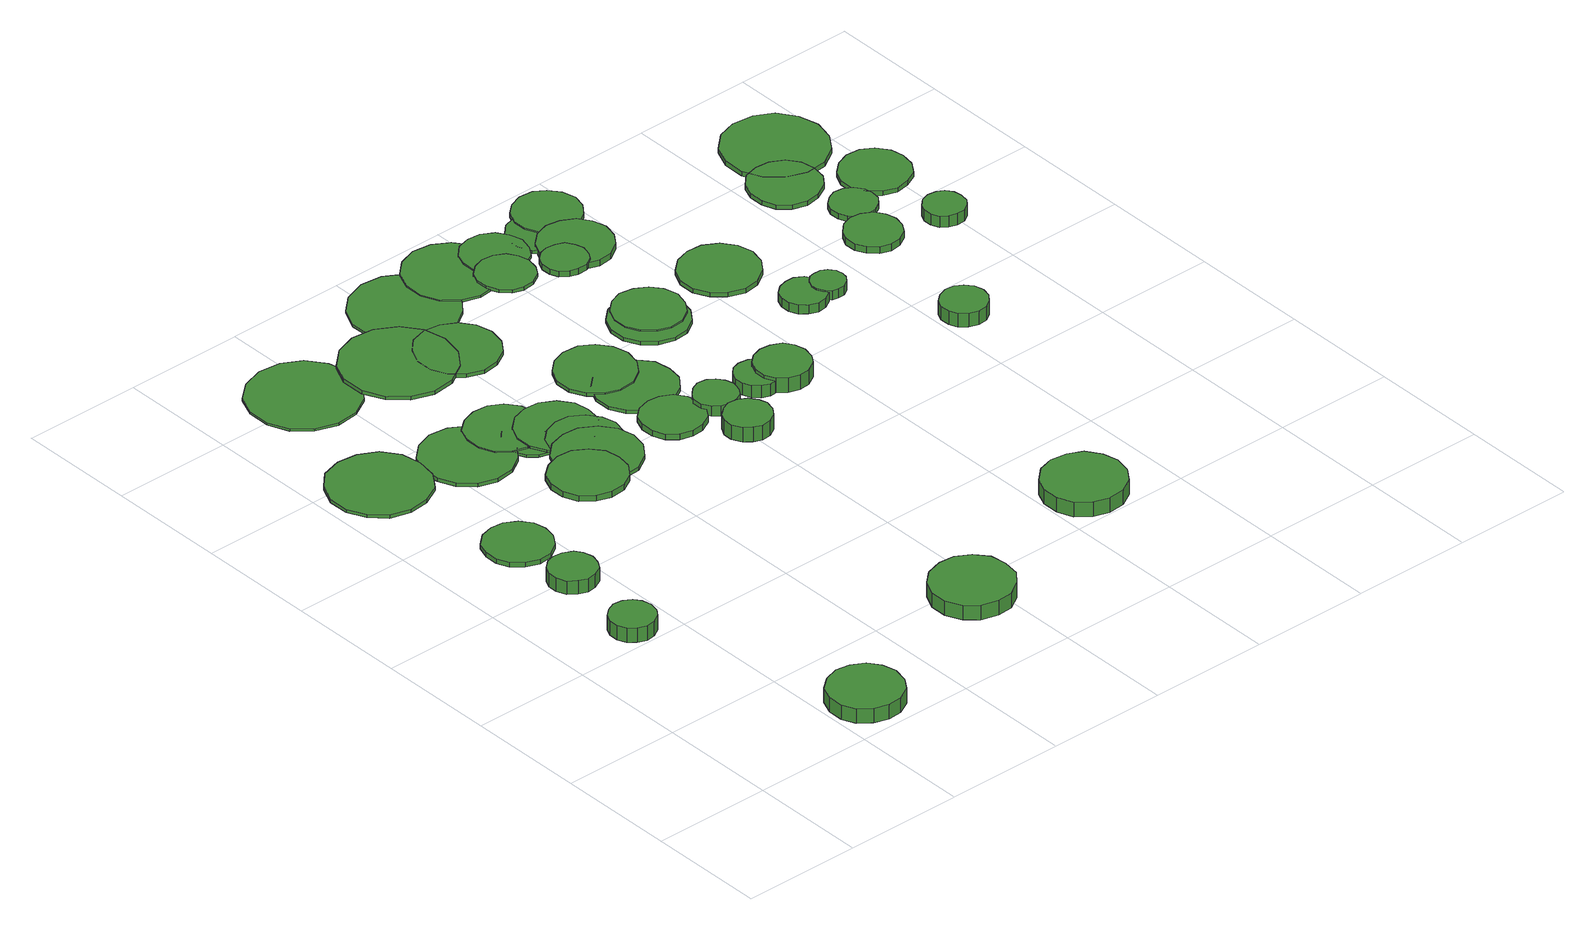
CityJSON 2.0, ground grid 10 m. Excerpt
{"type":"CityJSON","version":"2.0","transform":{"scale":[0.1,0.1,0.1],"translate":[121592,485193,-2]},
"CityObjects":{
"tree1":{"type":"SolitaryVegetationObject","attributes":{"function":"something"},"geometry":[{"type":"MultiSurface","lod":"1","boundaries":[[[0,1,2,3,4,5,6,7,8,9,10,11,12,13,14]],[[15,16,17,18,19,20,21,22,23,24,25,26,27,28,29]],[[0,29,28,1]],[[1,28,27,2]],[[2,27,26,3]],[[3,26,25,4]],[[4,25,24,5]],[[5,24,23,6]],[[6,23,22,7]],[[7,22,21,8]],[[8,21,20,9]],[[9,20,19,10]],[[10,19,18,11]],[[11,18,17,12]],[[12,17,16,13]],[[13,16,15,14]],[[14,15,29,0]]]}]},
"tree2":{"type":"SolitaryVegetationObject","attributes":{"function":"something"},"geometry":[{"type":"MultiSurface","lod":"1","boundaries":[[[30,31,32,33,34,35,36,37,38,39,40,41,42,43,44]],[[45,46,47,48,49,50,51,52,53,54,55,56,57,58,59]],[[30,59,58,31]],[[31,58,57,32]],[[32,57,56,33]],[[33,56,55,34]],[[34,55,54,35]],[[35,54,53,36]],[[36,53,52,37]],[[37,52,51,38]],[[38,51,50,39]],[[39,50,49,40]],[[40,49,48,41]],[[41,48,47,42]],[[42,47,46,43]],[[43,46,45,44]],[[44,45,59,30]]]}]},
"tree3":{"type":"SolitaryVegetationObject","attributes":{"function":"something"},"geometry":[{"type":"MultiSurface","lod":"1","boundaries":[[[60,61,62,63,64,65,66,67,68,69,70,71,72,73,74]],[[75,76,77,78,79,80,81,82,83,84,85,86,87,88,89]],[[60,89,88,61]],[[61,88,87,62]],[[62,87,86,63]],[[63,86,85,64]],[[64,85,84,65]],[[65,84,83,66]],[[66,83,82,67]],[[67,82,81,68]],[[68,81,80,69]],[[69,80,79,70]],[[70,79,78,71]],[[71,78,77,72]],[[72,77,76,73]],[[73,76,75,74]],[[74,75,89,60]]]}]},
"tree4":{"type":"SolitaryVegetationObject","attributes":{"function":"something"},"geometry":[{"type":"MultiSurface","lod":"1","boundaries":[[[90,91,92,93,94,95,96,97,98,99,100,101,102,103,104]],[[105,106,107,108,109,110,111,112,113,114,115,116,117,118,119]],[[90,119,118,91]],[[91,118,117,92]],[[92,117,116,93]],[[93,116,115,94]],[[94,115,114,95]],[[95,114,113,96]],[[96,113,112,97]],[[97,112,111,98]],[[98,111,110,99]],[[99,110,109,100]],[[100,109,108,101]],[[101,108,107,102]],[[102,107,106,103]],[[103,106,105,104]],[[104,105,119,90]]]}]},
"tree5":{"type":"SolitaryVegetationObject","attributes":{"function":"something"},"geometry":[{"type":"MultiSurface","lod":"1","boundaries":[[[120,121,122,123,124,125,126,127,128,129,130,131,132,133,134]],[[135,136,137,138,139,140,141,142,143,144,145,146,147,148,149]],[[120,149,148,121]],[[121,148,147,122]],[[122,147,146,123]],[[123,146,145,124]],[[124,145,144,125]],[[125,144,143,126]],[[126,143,142,127]],[[127,142,141,128]],[[128,141,140,129]],[[129,140,139,130]],[[130,139,138,131]],[[131,138,137,132]],[[132,137,136,133]],[[133,136,135,134]],[[134,135,149,120]]]}]},
"tree6":{"type":"SolitaryVegetationObject","attributes":{"function":"something"},"geometry":[{"type":"MultiSurface","lod":"1","boundaries":[[[150,151,152,153,154,155,156,157,158,159,160,161,162,163,164]],[[165,166,167,168,169,170,171,172,173,174,175,176,177,178,179]],[[150,179,178,151]],[[151,178,177,152]],[[152,177,176,153]],[[153,176,175,154]],[[154,175,174,155]],[[155,174,173,156]],[[156,173,172,157]],[[157,172,171,158]],[[158,171,170,159]],[[159,170,169,160]],[[160,169,168,161]],[[161,168,167,162]],[[162,167,166,163]],[[163,166,165,164]],[[164,165,179,150]]]}]},
"tree7":{"type":"SolitaryVegetationObject","attributes":{"function":"something"},"geometry":[{"type":"MultiSurface","lod":"1","boundaries":[[[180,181,182,183,184,185,186,187,188,189,190,191,192,193,194]],[[195,196,197,198,199,200,201,202,203,204,205,206,207,208,209]],[[180,209,208,181]],[[181,208,207,182]],[[182,207,206,183]],[[183,206,205,184]],[[184,205,204,185]],[[185,204,203,186]],[[186,203,202,187]],[[187,202,201,188]],[[188,201,200,189]],[[189,200,199,190]],[[190,199,198,191]],[[191,198,197,192]],[[192,197,196,193]],[[193,196,195,194]],[[194,195,209,180]]]}]},
"tree8":{"type":"SolitaryVegetationObject","attributes":{"function":"something"},"geometry":[{"type":"MultiSurface","lod":"1","boundaries":[[[210,211,212,213,214,215,216,217,218,219,220,221,222,223,224]],[[225,226,227,228,229,230,231,232,233,234,235,236,237,238,239]],[[210,239,238,211]],[[211,238,237,212]],[[212,237,236,213]],[[213,236,235,214]],[[214,235,234,215]],[[215,234,233,216]],[[216,233,232,217]],[[217,232,231,218]],[[218,231,230,219]],[[219,230,229,220]],[[220,229,228,221]],[[221,228,227,222]],[[222,227,226,223]],[[223,226,225,224]],[[224,225,239,210]]]}]},
"tree9":{"type":"SolitaryVegetationObject","attributes":{"function":"something"},"geometry":[{"type":"MultiSurface","lod":"1","boundaries":[[[240,241,242,243,244,245,246,247,248,249,250,251,252,253,254]],[[255,256,257,258,259,260,261,262,263,264,265,266,267,268,269]],[[240,269,268,241]],[[241,268,267,242]],[[242,267,266,243]],[[243,266,265,244]],[[244,265,264,245]],[[245,264,263,246]],[[246,263,262,247]],[[247,262,261,248]],[[248,261,260,249]],[[249,260,259,250]],[[250,259,258,251]],[[251,258,257,252]],[[252,257,256,253]],[[253,256,255,254]],[[254,255,269,240]]]}]},
"tree10":{"type":"SolitaryVegetationObject","attributes":{"function":"something"},"geometry":[{"type":"MultiSurface","lod":"1","boundaries":[[[270,271,272,273,274,275,276,277,278,279,280,281,282,283,284]],[[285,286,287,288,289,290,291,292,293,294,295,296,297,298,299]],[[270,299,298,271]],[[271,298,297,272]],[[272,297,296,273]],[[273,296,295,274]],[[274,295,294,275]],[[275,294,293,276]],[[276,293,292,277]],[[277,292,291,278]],[[278,291,290,279]],[[279,290,289,280]],[[280,289,288,281]],[[281,288,287,282]],[[282,287,286,283]],[[283,286,285,284]],[[284,285,299,270]]]}]},
"tree11":{"type":"SolitaryVegetationObject","attributes":{"function":"something"},"geometry":[{"type":"MultiSurface","lod":"1","boundaries":[[[300,301,302,303,304,305,306,307,308,309,310,311,312,313,314]],[[315,316,317,318,319,320,321,322,323,324,325,326,327,328,329]],[[300,329,328,301]],[[301,328,327,302]],[[302,327,326,303]],[[303,326,325,304]],[[304,325,324,305]],[[305,324,323,306]],[[306,323,322,307]],[[307,322,321,308]],[[308,321,320,309]],[[309,320,319,310]],[[310,319,318,311]],[[311,318,317,312]],[[312,317,316,313]],[[313,316,315,314]],[[314,315,329,300]]]}]},
"tree12":{"type":"SolitaryVegetationObject","attributes":{"function":"something"},"geometry":[{"type":"MultiSurface","lod":"1","boundaries":[[[330,331,332,333,334,335,336,337,338,339,340,341,342,343,344]],[[345,346,347,348,349,350,351,352,353,354,355,356,357,358,359]],[[330,359,358,331]],[[331,358,357,332]],[[332,357,356,333]],[[333,356,355,334]],[[334,355,354,335]],[[335,354,353,336]],[[336,353,352,337]],[[337,352,351,338]],[[338,351,350,339]],[[339,350,349,340]],[[340,349,348,341]],[[341,348,347,342]],[[342,347,346,343]],[[343,346,345,344]],[[344,345,359,330]]]}]},
"tree13":{"type":"SolitaryVegetationObject","attributes":{"function":"something"},"geometry":[{"type":"MultiSurface","lod":"1","boundaries":[[[360,361,362,363,364,365,366,367,368,369,370,371,372,373,374]],[[375,376,377,378,379,380,381,382,383,384,385,386,387,388,389]],[[360,389,388,361]],[[361,388,387,362]],[[362,387,386,363]],[[363,386,385,364]],[[364,385,384,365]],[[365,384,383,366]],[[366,383,382,367]],[[367,382,381,368]],[[368,381,380,369]],[[369,380,379,370]],[[370,379,378,371]],[[371,378,377,372]],[[372,377,376,373]],[[373,376,375,374]],[[374,375,389,360]]]}]},
"tree14":{"type":"SolitaryVegetationObject","attributes":{"function":"something"},"geometry":[{"type":"MultiSurface","lod":"1","boundaries":[[[390,391,392,393,394,395,396,397,398,399,400,401,402,403,404]],[[405,406,407,408,409,410,411,412,413,414,415,416,417,418,419]],[[390,419,418,391]],[[391,418,417,392]],[[392,417,416,393]],[[393,416,415,394]],[[394,415,414,395]],[[395,414,413,396]],[[396,413,412,397]],[[397,412,411,398]],[[398,411,410,399]],[[399,410,409,400]],[[400,409,408,401]],[[401,408,407,402]],[[402,407,406,403]],[[403,406,405,404]],[[404,405,419,390]]]}]},
"tree15":{"type":"SolitaryVegetationObject","attributes":{"function":"something"},"geometry":[{"type":"MultiSurface","lod":"1","boundaries":[[[420,421,422,423,424,425,426,427,428,429,430,431,432,433,434]],[[435,436,437,438,439,440,441,442,443,444,445,446,447,448,449]],[[420,449,448,421]],[[421,448,447,422]],[[422,447,446,423]],[[423,446,445,424]],[[424,445,444,425]],[[425,444,443,426]],[[426,443,442,427]],[[427,442,441,428]],[[428,441,440,429]],[[429,440,439,430]],[[430,439,438,431]],[[431,438,437,432]],[[432,437,436,433]],[[433,436,435,434]],[[434,435,449,420]]]}]},
"tree16":{"type":"SolitaryVegetationObject","attributes":{"function":"something"},"geometry":[{"type":"MultiSurface","lod":"1","boundaries":[[[450,451,452,453,454,455,456,457,458,459,460,461,462,463,464]],[[465,466,467,468,469,470,471,472,473,474,475,476,477,478,479]],[[450,479,478,451]],[[451,478,477,452]],[[452,477,476,453]],[[453,476,475,454]],[[454,475,474,455]],[[455,474,473,456]],[[456,473,472,457]],[[457,472,471,458]],[[458,471,470,459]],[[459,470,469,460]],[[460,469,468,461]],[[461,468,467,462]],[[462,467,466,463]],[[463,466,465,464]],[[464,465,479,450]]]}]},
"tree17":{"type":"SolitaryVegetationObject","attributes":{"function":"something"},"geometry":[{"type":"MultiSurface","lod":"1","boundaries":[[[480,481,482,483,484,485,486,487,488,489,490,491,492,493,494]],[[495,496,497,498,499,500,501,502,503,504,505,506,507,508,509]],[[480,509,508,481]],[[481,508,507,482]],[[482,507,506,483]],[[483,506,505,484]],[[484,505,504,485]],[[485,504,503,486]],[[486,503,502,487]],[[487,502,501,488]],[[488,501,500,489]],[[489,500,499,490]],[[490,499,498,491]],[[491,498,497,492]],[[492,497,496,493]],[[493,496,495,494]],[[494,495,509,480]]]}]},
"tree18":{"type":"SolitaryVegetationObject","attributes":{"function":"something"},"geometry":[{"type":"MultiSurface","lod":"1","boundaries":[[[510,511,512,513,514,515,516,517,518,519,520,521,522,523,524]],[[525,526,527,528,529,530,531,532,533,534,535,536,537,538,539]],[[510,539,538,511]],[[511,538,537,512]],[[512,537,536,513]],[[513,536,535,514]],[[514,535,534,515]],[[515,534,533,516]],[[516,533,532,517]],[[517,532,531,518]],[[518,531,530,519]],[[519,530,529,520]],[[520,529,528,521]],[[521,528,527,522]],[[522,527,526,523]],[[523,526,525,524]],[[524,525,539,510]]]}]},
"tree19":{"type":"SolitaryVegetationObject","attributes":{"function":"something"},"geometry":[{"type":"MultiSurface","lod":"1","boundaries":[[[540,541,542,543,544,545,546,547,548,549,550,551,552,553,554]],[[555,556,557,558,559,560,561,562,563,564,565,566,567,568,569]],[[540,569,568,541]],[[541,568,567,542]],[[542,567,566,543]],[[543,566,565,544]],[[544,565,564,545]],[[545,564,563,546]],[[546,563,562,547]],[[547,562,561,548]],[[548,561,560,549]],[[549,560,559,550]],[[550,559,558,551]],[[551,558,557,552]],[[552,557,556,553]],[[553,556,555,554]],[[554,555,569,540]]]}]},
"tree20":{"type":"SolitaryVegetationObject","attributes":{"function":"something"},"geometry":[{"type":"MultiSurface","lod":"1","boundaries":[[[570,571,572,573,574,575,576,577,578,579,580,581,582,583,584]],[[585,586,587,588,589,590,591,592,593,594,595,596,597,598,599]],[[570,599,598,571]],[[571,598,597,572]],[[572,597,596,573]],[[573,596,595,574]],[[574,595,594,575]],[[575,594,593,576]],[[576,593,592,577]],[[577,592,591,578]],[[578,591,590,579]],[[579,590,589,580]],[[580,589,588,581]],[[581,588,587,582]],[[582,587,586,583]],[[583,586,585,584]],[[584,585,599,570]]]}]},
"tree21":{"type":"SolitaryVegetationObject","attributes":{"function":"something"},"geometry":[{"type":"MultiSurface","lod":"1","boundaries":[[[600,601,602,603,604,605,606,607,608,609,610,611,612,613,614]],[[615,616,617,618,619,620,621,622,623,624,625,626,627,628,629]],[[600,629,628,601]],[[601,628,627,602]],[[602,627,626,603]],[[603,626,625,604]],[[604,625,624,605]],[[605,624,623,606]],[[606,623,622,607]],[[607,622,621,608]],[[608,621,620,609]],[[609,620,619,610]],[[610,619,618,611]],[[611,618,617,612]],[[612,617,616,613]],[[613,616,615,614]],[[614,615,629,600]]]}]},
"tree22":{"type":"SolitaryVegetationObject","attributes":{"function":"something"},"geometry":[{"type":"MultiSurface","lod":"1","boundaries":[[[630,631,632,633,634,635,636,637,638,639,640,641,642,643,644]],[[645,646,647,648,649,650,651,652,653,654,655,656,657,658,659]],[[630,659,658,631]],[[631,658,657,632]],[[632,657,656,633]],[[633,656,655,634]],[[634,655,654,635]],[[635,654,653,636]],[[636,653,652,637]],[[637,652,651,638]],[[638,651,650,639]],[[639,650,649,640]],[[640,649,648,641]],[[641,648,647,642]],[[642,647,646,643]],[[643,646,645,644]],[[644,645,659,630]]]}]},
"tree23":{"type":"SolitaryVegetationObject","attributes":{"function":"something"},"geometry":[{"type":"MultiSurface","lod":"1","boundaries":[[[660,661,662,663,664,665,666,667,668,669,670,671,672,673,674]],[[675,676,677,678,679,680,681,682,683,684,685,686,687,688,689]],[[660,689,688,661]],[[661,688,687,662]],[[662,687,686,663]],[[663,686,685,664]],[[664,685,684,665]],[[665,684,683,666]],[[666,683,682,667]],[[667,682,681,668]],[[668,681,680,669]],[[669,680,679,670]],[[670,679,678,671]],[[671,678,677,672]],[[672,677,676,673]],[[673,676,675,674]],[[674,675,689,660]]]}]},
"tree24":{"type":"SolitaryVegetationObject","attributes":{"function":"something"},"geometry":[{"type":"MultiSurface","lod":"1","boundaries":[[[690,691,692,693,694,695,696,697,698,699,700,701,702,703,704]],[[705,706,707,708,709,710,711,712,713,714,715,716,717,718,719]],[[690,719,718,691]],[[691,718,717,692]],[[692,717,716,693]],[[693,716,715,694]],[[694,715,714,695]],[[695,714,713,696]],[[696,713,712,697]],[[697,712,711,698]],[[698,711,710,699]],[[699,710,709,700]],[[700,709,708,701]],[[701,708,707,702]],[[702,707,706,703]],[[703,706,705,704]],[[704,705,719,690]]]}]},
"tree25":{"type":"SolitaryVegetationObject","attributes":{"function":"something"},"geometry":[{"type":"MultiSurface","lod":"1","boundaries":[[[720,721,722,723,724,725,726,727,728,729,730,731,732,733,734]],[[735,736,737,738,739,740,741,742,743,744,745,746,747,748,749]],[[720,749,748,721]],[[721,748,747,722]],[[722,747,746,723]],[[723,746,745,724]],[[724,745,744,725]],[[725,744,743,726]],[[726,743,742,727]],[[727,742,741,728]],[[728,741,740,729]],[[729,740,739,730]],[[730,739,738,731]],[[731,738,737,732]],[[732,737,736,733]],[[733,736,735,734]],[[734,735,749,720]]]}]},
"tree26":{"type":"SolitaryVegetationObject","attributes":{"function":"something"},"geometry":[{"type":"MultiSurface","lod":"1","boundaries":[[[750,751,752,753,754,755,756,757,758,759,760,761,762,763,764]],[[765,766,767,768,769,770,771,772,773,774,775,776,777,778,779]],[[750,779,778,751]],[[751,778,777,752]],[[752,777,776,753]],[[753,776,775,754]],[[754,775,774,755]],[[755,774,773,756]],[[756,773,772,757]],[[757,772,771,758]],[[758,771,770,759]],[[759,770,769,760]],[[760,769,768,761]],[[761,768,767,762]],[[762,767,766,763]],[[763,766,765,764]],[[764,765,779,750]]]}]},
"tree27":{"type":"SolitaryVegetationObject","attributes":{"function":"something"},"geometry":[{"type":"MultiSurface","lod":"1","boundaries":[[[780,781,782,783,784,785,786,787,788,789,790,791,792,793,794]],[[795,796,797,798,799,800,801,802,803,804,805,806,807,808,809]],[[780,809,808,781]],[[781,808,807,782]],[[782,807,806,783]],[[783,806,805,784]],[[784,805,804,785]],[[785,804,803,786]],[[786,803,802,787]],[[787,802,801,788]],[[788,801,800,789]],[[789,800,799,790]],[[790,799,798,791]],[[791,798,797,792]],[[792,797,796,793]],[[793,796,795,794]],[[794,795,809,780]]]}]},
"tree28":{"type":"SolitaryVegetationObject","attributes":{"function":"something"},"geometry":[{"type":"MultiSurface","lod":"1","boundaries":[[[810,811,812,813,814,815,816,817,818,819,820,821,822,823,824]],[[825,826,827,828,829,830,831,832,833,834,835,836,837,838,839]],[[810,839,838,811]],[[811,838,837,812]],[[812,837,836,813]],[[813,836,835,814]],[[814,835,834,815]],[[815,834,833,816]],[[816,833,832,817]],[[817,832,831,818]],[[818,831,830,819]],[[819,830,829,820]],[[820,829,828,821]],[[821,828,827,822]],[[822,827,826,823]],[[823,826,825,824]],[[824,825,839,810]]]}]},
"tree29":{"type":"SolitaryVegetationObject","attributes":{"function":"something"},"geometry":[{"type":"MultiSurface","lod":"1","boundaries":[[[840,841,842,843,844,845,846,847,848,849,850,851,852,853,854]],[[855,856,857,858,859,860,861,862,863,864,865,866,867,868,869]],[[840,869,868,841]],[[841,868,867,842]],[[842,867,866,843]],[[843,866,865,844]],[[844,865,864,845]],[[845,864,863,846]],[[846,863,862,847]],[[847,862,861,848]],[[848,861,860,849]],[[849,860,859,850]],[[850,859,858,851]],[[851,858,857,852]],[[852,857,856,853]],[[853,856,855,854]],[[854,855,869,840]]]}]},
"tree30":{"type":"SolitaryVegetationObject","attributes":{"function":"something"},"geometry":[{"type":"MultiSurface","lod":"1","boundaries":[[[870,871,872,873,874,875,876,877,878,879,880,881,882,883,884]],[[885,886,887,888,889,890,891,892,893,894,895,896,897,898,899]],[[870,899,898,871]],[[871,898,897,872]],[[872,897,896,873]],[[873,896,895,874]],[[874,895,894,875]],[[875,894,893,876]],[[876,893,892,877]],[[877,892,891,878]],[[878,891,890,879]],[[879,890,889,880]],[[880,889,888,881]],[[881,888,887,882]],[[882,887,886,883]],[[883,886,885,884]],[[884,885,899,870]]]}]},
"tree31":{"type":"SolitaryVegetationObject","attributes":{"function":"something"},"geometry":[{"type":"MultiSurface","lod":"1","boundaries":[[[900,901,902,903,904,905,906,907,908,909,910,911,912,913,914]],[[915,916,917,918,919,920,921,922,923,924,925,926,927,928,929]],[[900,929,928,901]],[[901,928,927,902]],[[902,927,926,903]],[[903,926,925,904]],[[904,925,924,905]],[[905,924,923,906]],[[906,923,922,907]],[[907,922,921,908]],[[908,921,920,909]],[[909,920,919,910]],[[910,919,918,911]],[[911,918,917,912]],[[912,917,916,913]],[[913,916,915,914]],[[914,915,929,900]]]}]},
"tree32":{"type":"SolitaryVegetationObject","attributes":{"function":"something"},"geometry":[{"type":"MultiSurface","lod":"1","boundaries":[[[930,931,932,933,934,935,936,937,938,939,940,941,942,943,944]],[[945,946,947,948,949,950,951,952,953,954,955,956,957,958,959]],[[930,959,958,931]],[[931,958,957,932]],[[932,957,956,933]],[[933,956,955,934]],[[934,955,954,935]],[[935,954,953,936]],[[936,953,952,937]],[[937,952,951,938]],[[938,951,950,939]],[[939,950,949,940]],[[940,949,948,941]],[[941,948,947,942]],[[942,947,946,943]],[[943,946,945,944]],[[944,945,959,930]]]}]},
"tree33":{"type":"SolitaryVegetationObject","attributes":{"function":"something"},"geometry":[{"type":"MultiSurface","lod":"1","boundaries":[[[960,961,962,963,964,965,966,967,968,969,970,971,972,973,974]],[[975,976,977,978,979,980,981,982,983,984,985,986,987,988,989]],[[960,989,988,961]],[[961,988,987,962]],[[962,987,986,963]],[[963,986,985,964]],[[964,985,984,965]],[[965,984,983,966]],[[966,983,982,967]],[[967,982,981,968]],[[968,981,980,969]],[[969,980,979,970]],[[970,979,978,971]],[[971,978,977,972]],[[972,977,976,973]],[[973,976,975,974]],[[974,975,989,960]]]}]},
"tree34":{"type":"SolitaryVegetationObject","attributes":{"function":"something"},"geometry":[{"type":"MultiSurface","lod":"1","boundaries":[[[990,991,992,993,994,995,996,997,998,999,1000,1001,1002,1003,1004]],[[1005,1006,1007,1008,1009,1010,1011,1012,1013,1014,1015,1016,1017,1018,1019]],[[990,1019,1018,991]],[[991,1018,1017,992]],[[992,1017,1016,993]],[[993,1016,1015,994]],[[994,1015,1014,995]],[[995,1014,1013,996]],[[996,1013,1012,997]],[[997,1012,1011,998]],[[998,1011,1010,999]],[[999,1010,1009,1000]],[[1000,1009,1008,1001]],[[1001,1008,1007,1002]],[[1002,1007,1006,1003]],[[1003,1006,1005,1004]],[[1004,1005,1019,990]]]}]},
"tree35":{"type":"SolitaryVegetationObject","attributes":{"function":"something"},"geometry":[{"type":"MultiSurface","lod":"1","boundaries":[[[1020,1021,1022,1023,1024,1025,1026,1027,1028,1029,1030,1031,1032,1033,1034]],[[1035,1036,1037,1038,1039,1040,1041,1042,1043,1044,1045,1046,1047,1048,1049]],[[1020,1049,1048,1021]],[[1021,1048,1047,1022]],[[1022,1047,1046,1023]],[[1023,1046,1045,1024]],[[1024,1045,1044,1025]],[[1025,1044,1043,1026]],[[1026,1043,1042,1027]],[[1027,1042,1041,1028]],[[1028,1041,1040,1029]],[[1029,1040,1039,1030]],[[1030,1039,1038,1031]],[[1031,1038,1037,1032]],[[1032,1037,1036,1033]],[[1033,1036,1035,1034]],[[1034,1035,1049,1020]]]}]},
"tree36":{"type":"SolitaryVegetationObject","attributes":{"function":"something"},"geometry":[{"type":"MultiSurface","lod":"1","boundaries":[[[1050,1051,1052,1053,1054,1055,1056,1057,1058,1059,1060,1061,1062,1063,1064]],[[1065,1066,1067,1068,1069,1070,1071,1072,1073,1074,1075,1076,1077,1078,1079]],[[1050,1079,1078,1051]],[[1051,1078,1077,1052]],[[1052,1077,1076,1053]],[[1053,1076,1075,1054]],[[1054,1075,1074,1055]],[[1055,1074,1073,1056]],[[1056,1073,1072,1057]],[[1057,1072,1071,1058]],[[1058,1071,1070,1059]],[[1059,1070,1069,1060]],[[1060,1069,1068,1061]],[[1061,1068,1067,1062]],[[1062,1067,1066,1063]],[[1063,1066,1065,1064]],[[1064,1065,1079,1050]]]}]},
"tree37":{"type":"SolitaryVegetationObject","attributes":{"function":"something"},"geometry":[{"type":"MultiSurface","lod":"1","boundaries":[[[1080,1081,1082,1083,1084,1085,1086,1087,1088,1089,1090,1091,1092,1093,1094]],[[1095,1096,1097,1098,1099,1100,1101,1102,1103,1104,1105,1106,1107,1108,1109]],[[1080,1109,1108,1081]],[[1081,1108,1107,1082]],[[1082,1107,1106,1083]],[[1083,1106,1105,1084]],[[1084,1105,1104,1085]],[[1085,1104,1103,1086]],[[1086,1103,1102,1087]],[[1087,1102,1101,1088]],[[1088,1101,1100,1089]],[[1089,1100,1099,1090]],[[1090,1099,1098,1091]],[[1091,1098,1097,1092]],[[1092,1097,1096,1093]],[[1093,1096,1095,1094]],[[1094,1095,1109,1080]]]}]},
"tree38":{"type":"SolitaryVegetationObject","attributes":{"function":"something"},"geometry":[{"type":"MultiSurface","lod":"1","boundaries":[[[1110,1111,1112,1113,1114,1115,1116,1117,1118,1119,1120,1121,1122,1123,1124]],[[1125,1126,1127,1128,1129,1130,1131,1132,1133,1134,1135,1136,1137,1138,1139]],[[1110,1139,1138,1111]],[[1111,1138,1137,1112]],[[1112,1137,1136,1113]],[[1113,1136,1135,1114]],[[1114,1135,1134,1115]],[[1115,1134,1133,1116]],[[1116,1133,1132,1117]],[[1117,1132,1131,1118]],[[1118,1131,1130,1119]],[[1119,1130,1129,1120]],[[1120,1129,1128,1121]],[[1121,1128,1127,1122]],[[1122,1127,1126,1123]],[[1123,1126,1125,1124]],[[1124,1125,1139,1110]]]}]},
"tree39":{"type":"SolitaryVegetationObject","attributes":{"function":"something"},"geometry":[{"type":"MultiSurface","lod":"1","boundaries":[[[1140,1141,1142,1143,1144,1145,1146,1147,1148,1149,1150,1151,1152,1153,1154]],[[1155,1156,1157,1158,1159,1160,1161,1162,1163,1164,1165,1166,1167,1168,1169]],[[1140,1169,1168,1141]],[[1141,1168,1167,1142]],[[1142,1167,1166,1143]],[[1143,1166,1165,1144]],[[1144,1165,1164,1145]],[[1145,1164,1163,1146]],[[1146,1163,1162,1147]],[[1147,1162,1161,1148]],[[1148,1161,1160,1149]],[[1149,1160,1159,1150]],[[1150,1159,1158,1151]],[[1151,1158,1157,1152]],[[1152,1157,1156,1153]],[[1153,1156,1155,1154]],[[1154,1155,1169,1140]]]}]},
"tree40":{"type":"SolitaryVegetationObject","attributes":{"function":"something"},"geometry":[{"type":"MultiSurface","lod":"1","boundaries":[[[1170,1171,1172,1173,1174,1175,1176,1177,1178,1179,1180,1181,1182,1183,1184]],[[1185,1186,1187,1188,1189,1190,1191,1192,1193,1194,1195,1196,1197,1198,1199]],[[1170,1199,1198,1171]],[[1171,1198,1197,1172]],[[1172,1197,1196,1173]],[[1173,1196,1195,1174]],[[1174,1195,1194,1175]],[[1175,1194,1193,1176]],[[1176,1193,1192,1177]],[[1177,1192,1191,1178]],[[1178,1191,1190,1179]],[[1179,1190,1189,1180]],[[1180,1189,1188,1181]],[[1181,1188,1187,1182]],[[1182,1187,1186,1183]],[[1183,1186,1185,1184]],[[1184,1185,1199,1170]]]}]},
"tree41":{"type":"SolitaryVegetationObject","attributes":{"function":"something"},"geometry":[{"type":"MultiSurface","lod":"1","boundaries":[[[1200,1201,1202,1203,1204,1205,1206,1207,1208,1209,1210,1211,1212,1213,1214]],[[1215,1216,1217,1218,1219,1220,1221,1222,1223,1224,1225,1226,1227,1228,1229]],[[1200,1229,1228,1201]],[[1201,1228,1227,1202]],[[1202,1227,1226,1203]],[[1203,1226,1225,1204]],[[1204,1225,1224,1205]],[[1205,1224,1223,1206]],[[1206,1223,1222,1207]],[[1207,1222,1221,1208]],[[1208,1221,1220,1209]],[[1209,1220,1219,1210]],[[1210,1219,1218,1211]],[[1211,1218,1217,1212]],[[1212,1217,1216,1213]],[[1213,1216,1215,1214]],[[1214,1215,1229,1200]]]}]},
"tree42":{"type":"SolitaryVegetationObject","attributes":{"function":"something"},"geometry":[{"type":"MultiSurface","lod":"1","boundaries":[[[1230,1231,1232,1233,1234,1235,1236,1237,1238,1239,1240,1241,1242,1243,1244]],[[1245,1246,1247,1248,1249,1250,1251,1252,1253,1254,1255,1256,1257,1258,1259]],[[1230,1259,1258,1231]],[[1231,1258,1257,1232]],[[1232,1257,1256,1233]],[[1233,1256,1255,1234]],[[1234,1255,1254,1235]],[[1235,1254,1253,1236]],[[1236,1253,1252,1237]],[[1237,1252,1251,1238]],[[1238,1251,1250,1239]],[[1239,1250,1249,1240]],[[1240,1249,1248,1241]],[[1241,1248,1247,1242]],[[1242,1247,1246,1243]],[[1243,1246,1245,1244]],[[1244,1245,1259,1230]]]}]},
"tree43":{"type":"SolitaryVegetationObject","attributes":{"function":"something"},"geometry":[{"type":"MultiSurface","lod":"1","boundaries":[[[1260,1261,1262,1263,1264,1265,1266,1267,1268,1269,1270,1271,1272,1273,1274]],[[1275,1276,1277,1278,1279,1280,1281,1282,1283,1284,1285,1286,1287,1288,1289]],[[1260,1289,1288,1261]],[[1261,1288,1287,1262]],[[1262,1287,1286,1263]],[[1263,1286,1285,1264]],[[1264,1285,1284,1265]],[[1265,1284,1283,1266]],[[1266,1283,1282,1267]],[[1267,1282,1281,1268]],[[1268,1281,1280,1269]],[[1269,1280,1279,1270]],[[1270,1279,1278,1271]],[[1271,1278,1277,1272]],[[1272,1277,1276,1273]],[[1273,1276,1275,1274]],[[1274,1275,1289,1260]]]}]},
"tree44":{"type":"SolitaryVegetationObject","attributes":{"function":"something"},"geometry":[{"type":"MultiSurface","lod":"1","boundaries":[[[1290,1291,1292,1293,1294,1295,1296,1297,1298,1299,1300,1301,1302,1303,1304]],[[1305,1306,1307,1308,1309,1310,1311,1312,1313,1314,1315,1316,1317,1318,1319]],[[1290,1319,1318,1291]],[[1291,1318,1317,1292]],[[1292,1317,1316,1293]],[[1293,1316,1315,1294]],[[1294,1315,1314,1295]],[[1295,1314,1313,1296]],[[1296,1313,1312,1297]],[[1297,1312,1311,1298]],[[1298,1311,1310,1299]],[[1299,1310,1309,1300]],[[1300,1309,1308,1301]],[[1301,1308,1307,1302]],[[1302,1307,1306,1303]],[[1303,1306,1305,1304]],[[1304,1305,1319,1290]]]}]}
},
"vertices":[
[82,216,24],[80,224,24],[76,230,24],[69,234,24],[61,235,24],[54,232,24],[48,227,24],[45,220,24],[45,212,24],[48,205,24],[54,200,24],[61,197,24],[69,198,24],[76,202,24],[80,208,24],[80,208,11],[76,202,11],[69,198,11],[61,197,11],[54,200,11],[48,205,11],[45,212,11],[45,220,11],[48,227,11],[54,232,11],[61,235,11],[69,234,11],[76,230,11],[80,224,11],[82,216,11],
[159,31,25],[156,43,25],[149,53,25],[138,59,25],[126,61,25],[114,57,25],[104,49,25],[99,37,25],[99,24,25],[104,13,25],[114,5,25],[126,1,25],[138,2,25],[149,8,25],[156,18,25],[156,18,12],[149,8,12],[138,2,12],[126,1,12],[114,5,12],[104,13,12],[99,24,12],[99,37,12],[104,49,12],[114,57,12],[126,61,12],[138,59,12],[149,53,12],[156,43,12],[159,31,12],
[93,294,22],[91,302,22],[87,308,22],[79,312,22],[71,313,22],[64,311,22],[57,305,22],[54,298,22],[54,290,22],[57,282,22],[64,277,22],[71,274,22],[79,275,22],[87,279,22],[91,286,22],[91,286,10],[87,279,10],[79,275,10],[71,274,10],[64,277,10],[57,282,10],[54,290,10],[54,298,10],[57,305,10],[64,311,10],[71,313,10],[79,312,10],[87,308,10],[91,302,10],[93,294,10],
[99,353,14],[97,364,14],[90,373,14],[80,379,14],[69,380,14],[58,377,14],[49,369,14],[45,358,14],[45,347,14],[49,337,14],[58,329,14],[69,325,14],[80,326,14],[90,332,14],[97,342,14],[97,342,10],[90,332,10],[80,326,10],[69,325,10],[58,329,10],[49,337,10],[45,347,10],[45,358,10],[49,369,10],[58,377,10],[69,380,10],[80,379,10],[90,373,10],[97,364,10],[99,353,10],
[89,481,11],[86,498,11],[76,512,11],[61,520,11],[44,522,11],[27,517,11],[15,505,11],[8,489,11],[8,472,11],[15,457,11],[27,445,11],[44,440,11],[61,442,11],[76,450,11],[86,464,11],[86,464,8],[76,450,8],[61,442,8],[44,440,8],[27,445,8],[15,457,8],[8,472,8],[8,489,8],[15,505,8],[27,517,8],[44,522,8],[61,520,8],[76,512,8],[86,498,8],[89,481,8],
[161,467,10],[158,482,10],[148,495,10],[135,503,10],[119,505,10],[104,500,10],[92,489,10],[86,475,10],[86,459,10],[92,445,10],[104,434,10],[119,429,10],[135,431,10],[148,439,10],[158,452,10],[158,452,7],[148,439,7],[135,431,7],[119,429,7],[104,434,7],[92,445,7],[86,459,7],[86,475,7],[92,489,7],[104,500,7],[119,505,7],[135,503,7],[148,495,7],[158,482,7],[161,467,7],
[131,607,8],[127,626,8],[116,641,8],[100,650,8],[81,652,8],[63,646,8],[49,634,8],[42,617,8],[42,598,8],[49,581,8],[63,569,8],[81,563,8],[100,565,8],[116,574,8],[127,589,8],[127,589,6],[116,574,6],[100,565,6],[81,563,6],[63,569,6],[49,581,6],[42,598,6],[42,617,6],[49,634,6],[63,646,6],[81,652,6],[100,650,6],[116,641,6],[127,626,6],[131,607,6],
[200,385,15],[198,398,15],[190,408,15],[179,415,15],[166,416,15],[154,412,15],[144,404,15],[139,392,15],[139,379,15],[144,367,15],[154,359,15],[166,355,15],[179,356,15],[190,362,15],[198,373,15],[198,373,10],[190,362,10],[179,356,10],[166,355,10],[154,359,10],[144,367,10],[139,379,10],[139,392,10],[144,404,10],[154,412,10],[166,416,10],[179,415,10],[190,408,10],[198,398,10],[200,385,10],
[312,82,25],[310,96,25],[301,107,25],[289,114,25],[276,115,25],[262,111,25],[252,102,25],[246,89,25],[246,75,25],[252,62,25],[262,53,25],[276,49,25],[289,50,25],[301,57,25],[310,68,25],[310,68,12],[301,57,12],[289,50,12],[276,49,12],[262,53,12],[252,62,12],[246,75,12],[246,89,12],[252,102,12],[262,111,12],[276,115,12],[289,114,12],[301,107,12],[310,96,12],[312,82,12],
[196,474,11],[194,487,11],[186,498,11],[175,504,11],[162,505,11],[150,501,11],[140,493,11],[135,481,11],[135,468,11],[140,456,11],[150,448,11],[162,444,11],[175,445,11],[186,451,11],[194,462,11],[194,462,9],[186,451,9],[175,445,9],[162,444,9],[150,448,9],[140,456,9],[135,468,9],[135,481,9],[140,493,9],[150,501,9],[162,505,9],[175,504,9],[186,498,9],[194,487,9],[196,474,9],
[198,452,10],[196,462,10],[190,470,10],[181,475,10],[171,476,10],[162,473,10],[155,466,10],[151,457,10],[151,447,10],[155,438,10],[162,432,10],[171,429,10],[181,430,10],[190,435,10],[196,443,10],[196,443,8],[190,435,8],[181,430,8],[171,429,8],[162,432,8],[155,438,8],[151,447,8],[151,457,8],[155,466,8],[162,473,8],[171,476,8],[181,475,8],[190,470,8],[196,462,8],[198,452,8],
[229,402,13],[226,416,13],[217,428,13],[204,436,13],[190,437,13],[176,433,13],[165,423,13],[159,409,13],[159,395,13],[165,381,13],[176,371,13],[190,367,13],[204,368,13],[217,376,13],[226,388,13],[226,388,10],[217,376,10],[204,368,10],[190,367,10],[176,371,10],[165,381,10],[159,395,10],[159,409,10],[165,423,10],[176,433,10],[190,437,10],[204,436,10],[217,428,10],[226,416,10],[229,402,10],
[231,424,12],[228,436,12],[221,446,12],[210,453,12],[198,454,12],[186,450,12],[177,442,12],[172,430,12],[172,418,12],[177,407,12],[186,398,12],[198,394,12],[210,396,12],[221,402,12],[228,412,12],[228,412,10],[221,402,10],[210,396,10],[198,394,10],[186,398,10],[177,407,10],[172,418,10],[172,430,10],[177,442,10],[186,450,10],[198,454,10],[210,453,10],[221,446,10],[228,436,10],[231,424,10],
[227,450,12],[225,463,12],[217,474,12],[205,481,12],[192,482,12],[179,478,12],[169,469,12],[163,457,12],[163,443,12],[169,431,12],[179,422,12],[192,418,12],[205,419,12],[217,426,12],[225,437,12],[225,437,9],[217,426,9],[205,419,9],[192,418,9],[179,422,9],[169,431,9],[163,443,9],[163,457,9],[169,469,9],[179,478,9],[192,482,9],[205,481,9],[217,474,9],[225,463,9],[227,450,9],
[208,588,13],[204,607,13],[193,622,13],[176,632,13],[157,634,13],[139,628,13],[125,615,13],[117,598,13],[117,578,13],[125,561,13],[139,548,13],[157,542,13],[176,544,13],[193,554,13],[204,569,13],[204,569,10],[193,554,10],[176,544,10],[157,542,10],[139,548,10],[125,561,10],[117,578,10],[117,598,10],[125,615,10],[139,628,10],[157,634,10],[176,632,10],[193,622,10],[204,607,10],[208,588,10],
[240,572,13],[237,586,13],[229,597,13],[217,604,13],[203,606,13],[189,602,13],[179,592,13],[173,579,13],[173,565,13],[179,552,13],[189,543,13],[203,538,13],[217,540,13],[229,547,13],[237,558,13],[237,558,10],[229,547,10],[217,540,10],[203,538,10],[189,543,10],[179,552,10],[173,565,10],[173,579,10],[179,592,10],[189,602,10],[203,606,10],[217,604,10],[229,597,10],[237,586,10],[240,572,10],
[292,400,15],[290,411,15],[284,420,15],[274,425,15],[264,426,15],[253,423,15],[245,416,15],[241,406,15],[241,395,15],[245,385,15],[253,378,15],[264,375,15],[274,376,15],[284,381,15],[290,390,15],[290,390,10],[284,381,10],[274,376,10],[264,375,10],[253,378,10],[245,385,10],[241,395,10],[241,406,10],[245,416,10],[253,423,10],[264,426,10],[274,425,10],[284,420,10],[290,411,10],[292,400,10],
[319,355,25],[317,362,25],[312,369,25],[305,373,25],[297,374,25],[290,371,25],[284,366,25],[280,359,25],[280,351,25],[284,343,25],[290,338,25],[297,335,25],[305,336,25],[312,340,25],[317,347,25],[317,347,12],[312,340,12],[305,336,12],[297,335,12],[290,338,12],[284,343,12],[280,351,12],[280,359,12],[284,366,12],[290,371,12],[297,374,12],[305,373,12],[312,369,12],[317,362,12],[319,355,12],
[260,642,9],[256,660,9],[245,675,9],[230,684,9],[212,686,9],[194,680,9],[181,668,9],[173,651,9],[173,633,9],[181,616,9],[194,604,9],[212,599,9],[230,600,9],[245,610,9],[256,624,9],[256,624,7],[245,610,7],[230,600,7],[212,599,7],[194,604,7],[181,616,7],[173,633,7],[173,651,7],[181,668,7],[194,680,7],[212,686,7],[230,684,7],[245,675,7],[256,660,7],[260,642,7],
[307,450,12],[305,464,12],[296,475,12],[284,482,12],[271,484,12],[257,479,12],[247,470,12],[241,457,12],[241,443,12],[247,431,12],[257,422,12],[271,417,12],[284,419,12],[296,426,12],[305,437,12],[305,437,9],[296,426,9],[284,419,9],[271,417,9],[257,422,9],[247,431,9],[241,443,9],[241,457,9],[247,470,9],[257,479,9],[271,484,9],[284,482,9],[296,475,9],[305,464,9],[307,450,9],
[297,485,13],[294,498,13],[286,509,13],[275,516,13],[261,517,13],[249,513,13],[239,504,13],[233,492,13],[233,478,13],[239,466,13],[249,457,13],[261,453,13],[275,454,13],[286,461,13],[294,472,13],[294,472,10],[286,461,10],[275,454,10],[261,453,10],[249,457,10],[239,466,10],[233,478,10],[233,492,10],[239,504,10],[249,513,10],[261,517,10],[275,516,10],[286,509,10],[294,498,10],[297,485,10],
[323,397,19],[321,404,19],[317,410,19],[311,414,19],[303,415,19],[296,412,19],[291,407,19],[287,401,19],[287,393,19],[291,386,19],[296,381,19],[303,379,19],[311,380,19],[317,383,19],[321,389,19],[321,389,10],[317,383,10],[311,380,10],[303,379,10],[296,381,10],[291,386,10],[287,393,10],[287,401,10],[291,407,10],[296,412,10],[303,415,10],[311,414,10],[317,410,10],[321,404,10],[323,397,10],
[361,394,21],[360,402,21],[355,408,21],[349,411,21],[341,412,21],[334,410,21],[329,405,21],[326,398,21],[326,391,21],[329,384,21],[334,379,21],[341,376,21],[349,377,21],[355,381,21],[360,387,21],[360,387,10],[355,381,10],[349,377,10],[341,376,10],[334,379,10],[329,384,10],[326,391,10],[326,398,10],[329,405,10],[334,410,10],[341,412,10],[349,411,10],[355,408,10],[360,402,10],[361,394,10],
[463,128,25],[460,141,25],[452,153,25],[440,159,25],[426,161,25],[413,157,25],[402,147,25],[397,135,25],[397,121,25],[402,108,25],[413,99,25],[426,95,25],[440,96,25],[452,103,25],[460,114,25],[460,114,12],[452,103,12],[440,96,12],[426,95,12],[413,99,12],[402,108,12],[397,121,12],[397,135,12],[402,147,12],[413,157,12],[426,161,12],[440,159,12],[452,153,12],[460,141,12],[463,128,12],
[310,654,10],[307,669,10],[297,682,10],[284,690,10],[268,692,10],[253,687,10],[241,676,10],[235,662,10],[235,646,10],[241,632,10],[253,621,10],[268,616,10],[284,618,10],[297,626,10],[307,639,10],[307,639,8],[297,626,8],[284,618,8],[268,616,8],[253,621,8],[241,632,8],[235,646,8],[235,662,8],[241,676,8],[253,687,8],[268,692,8],[284,690,8],[297,682,8],[307,669,8],[310,654,8],
[387,390,24],[385,399,24],[380,407,24],[371,411,24],[362,412,24],[353,409,24],[346,403,24],[342,394,24],[342,385,24],[346,376,24],[353,370,24],[362,367,24],[371,368,24],[380,373,24],[385,380,24],[385,380,11],[380,373,11],[371,368,11],[362,367,11],[353,370,11],[346,376,11],[342,385,11],[342,394,11],[346,403,11],[353,409,11],[362,412,11],[371,411,11],[380,407,11],[385,399,11],[387,390,11],
[323,625,12],[321,634,12],[316,642,12],[307,647,12],[297,648,12],[288,645,12],[281,639,12],[277,630,12],[277,620,12],[281,611,12],[288,604,12],[297,601,12],[307,602,12],[316,607,12],[321,615,12],[321,615,9],[316,607,9],[307,602,9],[297,601,9],[288,604,9],[281,611,9],[277,620,9],[277,630,9],[281,639,9],[288,645,9],[297,648,9],[307,647,9],[316,642,9],[321,634,9],[323,625,9],
[372,510,12],[369,523,12],[361,534,12],[350,541,12],[337,542,12],[324,538,12],[314,529,12],[308,517,12],[308,503,12],[314,491,12],[324,482,12],[337,478,12],[350,479,12],[361,486,12],[369,497,12],[369,497,9],[361,486,9],[350,479,9],[337,478,9],[324,482,9],[314,491,9],[308,503,9],[308,517,9],[314,529,9],[324,538,9],[337,542,9],[350,541,9],[361,534,9],[369,523,9],[372,510,9],
[375,518,13],[372,530,13],[365,539,13],[355,545,13],[343,547,13],[332,543,13],[323,535,13],[318,524,13],[318,512,13],[323,501,13],[332,493,13],[343,489,13],[355,490,13],[365,496,13],[372,506,13],[372,506,9],[365,496,9],[355,490,9],[343,489,9],[332,493,9],[323,501,9],[318,512,9],[318,524,9],[323,535,9],[332,543,9],[343,547,9],[355,545,9],[365,539,9],[372,530,9],[375,518,9],
[338,649,11],[335,660,11],[329,669,11],[319,675,11],[308,676,11],[297,673,11],[289,665,11],[285,655,11],[285,644,11],[289,633,11],[297,626,11],[308,623,11],[319,624,11],[329,629,11],[335,638,11],[335,638,9],[329,629,9],[319,624,9],[308,623,9],[297,626,9],[289,633,9],[285,644,9],[285,655,9],[289,665,9],[297,673,9],[308,676,9],[319,675,9],[329,669,9],[335,660,9],[338,649,9],
[362,608,14],[360,615,14],[356,622,14],[349,625,14],[341,626,14],[334,624,14],[328,619,14],[325,612,14],[325,604,14],[328,597,14],[334,592,14],[341,590,14],[349,590,14],[356,594,14],[360,600,14],[360,600,9],[356,594,9],[349,590,9],[341,590,9],[334,592,9],[328,597,9],[325,604,9],[325,612,9],[328,619,9],[334,624,9],[341,626,9],[349,625,9],[356,622,9],[360,615,9],[362,608,9],
[379,649,11],[377,659,11],[371,668,11],[362,673,11],[351,674,11],[341,671,11],[334,664,11],[329,654,11],[329,644,11],[334,634,11],[341,627,11],[351,624,11],[362,625,11],[371,630,11],[377,639,11],[377,639,8],[371,630,8],[362,625,8],[351,624,8],[341,627,8],[334,634,8],[329,644,8],[329,654,8],[334,664,8],[341,671,8],[351,674,8],[362,673,8],[371,668,8],[377,659,8],[379,649,8],
[394,619,13],[391,631,13],[384,641,13],[373,647,13],[361,649,13],[349,645,13],[340,637,13],[334,625,13],[334,613,13],[340,601,13],[349,593,13],[361,589,13],[373,590,13],[384,597,13],[391,607,13],[391,607,8],[384,597,8],[373,590,8],[361,589,8],[349,593,8],[340,601,8],[334,613,8],[334,625,8],[340,637,8],[349,645,8],[361,649,8],[373,647,8],[384,641,8],[391,631,8],[394,619,8],
[403,663,12],[400,675,12],[393,684,12],[384,690,12],[372,691,12],[361,687,12],[353,680,12],[348,669,12],[348,658,12],[353,647,12],[361,639,12],[372,636,12],[384,637,12],[393,643,12],[400,652,12],[400,652,8],[393,643,8],[384,637,8],[372,636,8],[361,639,8],[353,647,8],[348,658,8],[348,669,8],[353,680,8],[361,687,8],[372,691,8],[384,690,8],[393,684,8],[400,675,8],[403,663,8],
[453,523,13],[450,536,13],[442,547,13],[430,554,13],[417,555,13],[404,551,13],[394,542,13],[388,530,13],[388,516,13],[394,504,13],[404,495,13],[417,490,13],[430,492,13],[442,499,13],[450,510,13],[450,510,9],[442,499,9],[430,492,9],[417,490,9],[404,495,9],[394,504,9],[388,516,9],[388,530,9],[394,542,9],[404,551,9],[417,555,9],[430,554,9],[442,547,9],[450,536,9],[453,523,9],
[462,455,17],[460,462,17],[456,469,17],[449,473,17],[441,473,17],[434,471,17],[428,466,17],[425,459,17],[425,451,17],[428,444,17],[434,439,17],[441,436,17],[449,437,17],[456,441,17],[460,447,17],[460,447,9],[456,441,9],[449,437,9],[441,436,9],[434,439,9],[428,444,9],[425,451,9],[425,459,9],[428,466,9],[434,471,9],[441,473,9],[449,473,9],[456,469,9],[460,462,9],[462,455,9],
[479,452,18],[478,458,18],[474,463,18],[469,466,18],[463,466,18],[458,465,18],[454,461,18],[451,455,18],[451,450,18],[454,444,18],[458,440,18],[463,439,18],[469,439,18],[474,442,18],[478,447,18],[478,447,10],[474,442,10],[469,439,10],[463,439,10],[458,440,10],[454,444,10],[451,450,10],[451,455,10],[454,461,10],[458,465,10],[463,466,10],[469,466,10],[474,463,10],[478,458,10],[479,452,10],
[538,362,23],[536,370,23],[531,376,23],[525,380,23],[517,381,23],[509,378,23],[503,373,23],[500,366,23],[500,358,23],[503,351,23],[509,346,23],[517,343,23],[525,344,23],[531,348,23],[536,354,23],[536,354,11],[531,348,11],[525,344,11],[517,343,11],[509,346,11],[503,351,11],[500,358,11],[500,366,11],[503,373,11],[509,378,11],[517,381,11],[525,380,11],[531,376,11],[536,370,11],[538,362,11],
[558,482,16],[556,491,16],[551,499,16],[542,504,16],[533,505,16],[524,502,16],[517,495,16],[513,487,16],[513,477,16],[517,469,16],[524,462,16],[533,459,16],[542,460,16],[551,465,16],[556,473,16],[556,473,10],[551,465,10],[542,460,10],[533,459,10],[524,462,10],[517,469,10],[513,477,10],[513,487,10],[517,495,10],[524,502,10],[533,505,10],[542,504,10],[551,499,10],[556,491,10],[558,482,10],
[558,573,14],[556,585,14],[549,595,14],[538,601,14],[526,602,14],[514,599,14],[505,590,14],[501,579,14],[501,567,14],[505,556,14],[514,548,14],[526,544,14],[538,546,14],[549,552,14],[556,561,14],[556,561,10],[549,552,10],[538,546,10],[526,544,10],[514,548,10],[505,556,10],[501,567,10],[501,579,10],[505,590,10],[514,599,10],[526,602,10],[538,601,10],[549,595,10],[556,585,10],[558,573,10],
[568,520,15],[567,527,15],[562,534,15],[555,538,15],[547,539,15],[540,536,15],[534,531,15],[531,524,15],[531,516,15],[534,509,15],[540,503,15],[547,501,15],[555,502,15],[562,506,15],[567,512,15],[567,512,10],[562,506,10],[555,502,10],[547,501,10],[540,503,10],[534,509,10],[531,516,10],[531,524,10],[534,531,10],[540,536,10],[547,539,10],[555,538,10],[562,534,10],[567,527,10],[568,520,10],
[609,467,21],[608,474,21],[604,480,21],[598,483,21],[591,484,21],[584,482,21],[579,477,21],[576,471,21],[576,464,21],[579,457,21],[584,453,21],[591,451,21],[598,451,21],[604,455,21],[608,460,21],[608,460,11],[604,455,11],[598,451,11],[591,451,11],[584,453,11],[579,457,11],[576,464,11],[576,471,11],[579,477,11],[584,482,11],[591,484,11],[598,483,11],[604,480,11],[608,474,11],[609,467,11],
[598,614,14],[594,631,14],[584,646,14],[569,654,14],[551,656,14],[535,651,14],[522,639,14],[515,623,14],[515,605,14],[522,589,14],[535,578,14],[551,572,14],[569,574,14],[584,583,14],[594,597,14],[594,597,10],[584,583,10],[569,574,10],[551,572,10],[535,578,10],[522,589,10],[515,605,10],[515,623,10],[522,639,10],[535,651,10],[551,656,10],[569,654,10],[584,646,10],[594,631,10],[598,614,10],
[617,541,15],[615,552,15],[608,562,15],[598,568,15],[586,569,15],[575,565,15],[566,557,15],[561,547,15],[561,535,15],[566,524,15],[575,516,15],[586,512,15],[598,514,15],[608,519,15],[615,529,15],[615,529,11],[608,519,11],[598,514,11],[586,512,11],[575,516,11],[566,524,11],[561,535,11],[561,547,11],[566,557,11],[575,565,11],[586,569,11],[598,568,11],[608,562,11],[615,552,11],[617,541,11]
]}
